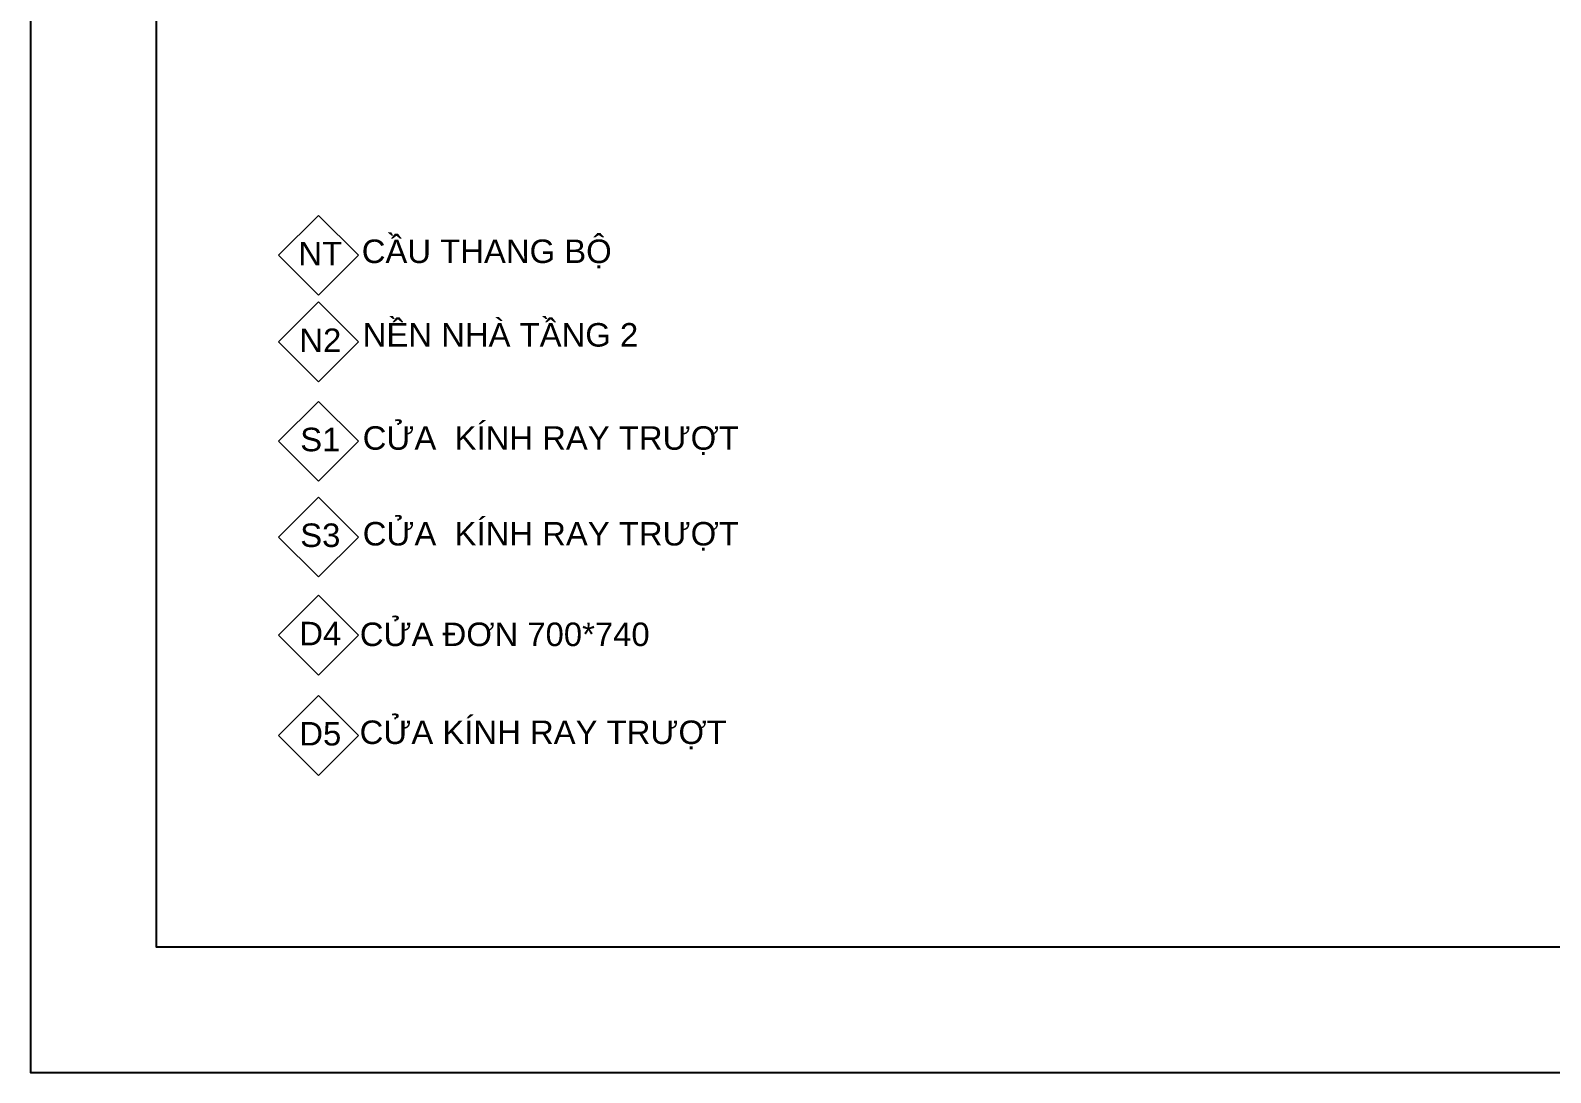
# Model space of a CAD drawing. Header units: millimetres. Extents: x -26398 to 135532, y -376633 to 43268.
# Drawn here: x 41393 to 42104, y -148720 to -148233 of the extents above; entities that cross this region are included whole.
import ezdxf

# ---------------------------------------------------------------- set-up
doc = ezdxf.new("R2010")
doc.units = ezdxf.units.MM
doc.layers.add('A6-GHICHU', color=147, linetype='Continuous', lineweight=20)
doc.styles.add('TUANH', font='')
doc.styles.get('TUANH').set_extended_font_data('VNI-Helve-Condense', bold=True)

# ---------------------------------------------------------------- blocks, each defined once
blk = doc.blocks.new('khung ten a2')
blk.add_lwpolyline([(-1000, 1000), (-1000, 41000), (-58400, 41000), (-58400, 1000)], close=True)
at = {"layer": 'DEFPOINTS', "color": 252}
blk.add_lwpolyline([(0, 0), (0, 42000), (-59400, 42000), (-59400, 0)], close=True, dxfattribs=at)

msp = doc.modelspace()

# ---------------------------------------------------------------- linework, layer by layer
at = {"layer": 'A6-GHICHU', "ltscale": 0.5}
for points in [[(41527.95, -148356.53), (41546.61, -148337.87), (41527.95, -148319.21), (41509.29, -148337.87)], [(41527.95, -148397.04), (41546.61, -148378.38), (41527.95, -148359.73), (41509.29, -148378.38)], [(41527.95, -148443.52), (41546.61, -148424.87), (41527.95, -148406.21), (41509.29, -148424.87)], [(41527.95, -148488.3), (41546.61, -148469.64), (41527.95, -148450.98), (41509.29, -148469.64)], [(41527.95, -148534.2), (41546.61, -148515.54), (41527.95, -148496.89), (41509.29, -148515.54)], [(41527.95, -148581.13), (41546.61, -148562.48), (41527.95, -148543.82), (41509.29, -148562.48)]]:
    msp.add_lwpolyline(points, close=True, dxfattribs=at)

# ---------------------------------------------------------------- block references
at = {"xscale": 0.05874944612640363, "yscale": 0.05874944612640363, "zscale": 0.05874944612640363}
msp.add_blockref('khung ten a2', (44882.94, -148720.13), dxfattribs=at)

# ---------------------------------------------------------------- texts
at = {"layer": 'A6-GHICHU', "ltscale": 0.5, "attachment_point": 5, "style": 'TUANH'}
for s, insert, char_height in [('{\\fArial|b0|i0|c163|p34;N\\fArial|b0|i0|c0|p34;T}', (41528.78, -148337.12), 10.9934), ('{\\fArial|b0|i0|c163|p34;CẦU THANG BỘ}', (41606.6, -148337.23), 10.9934), ('{\\fArial|b0|i0|c163|p34;NỀN\\fArial|b0|i0|c0|p34; NHÀ\\fArial|b0|i0|c163|p34; TẦNG \\fArial|b0|i0|c0|p34;2}', (41613.03, -148375.17), 10.99336), ('{\\fArial|b0|i0|c163|p34;N\\fArial|b0|i0|c0|p34;2}', (41528.78, -148377.64), 10.9934), ('{\\fArial|b0|i0|c163|p34;CỬA  KÍNH RAY TRƯỢT}', (41636.56, -148424.55), 10.9934), ('{\\fArial|b0|i0|c163|p34;S1}', (41528.78, -148424.12), 10.9934), ('{\\fArial|b0|i0|c163|p34;CỬA  KÍNH RAY TRƯỢT}', (41636.56, -148469.33), 10.9934), ('{\\fArial|b0|i0|c163|p34;S3}', (41528.78, -148468.89), 10.9934), ('{\\fArial|b0|i0|c163|p34;D4}', (41528.78, -148514.8), 10.9934), ('{\\fArial|b0|i0|c163|p34;CỬA ĐƠN 700*740}', (41615.03, -148515.23), 10.9934), ('{\\fArial|b0|i0|c163|p34;CỬA KÍNH RAY TRƯỢT   }', (41632.99, -148562.17), 10.9934), ('{\\fArial|b0|i0|c163|p34;D5}', (41528.78, -148561.73), 10.9934)]:
    msp.add_mtext(s, dxfattribs=dict(at, insert=insert, char_height=char_height))

doc.saveas('drawing.dxf')
